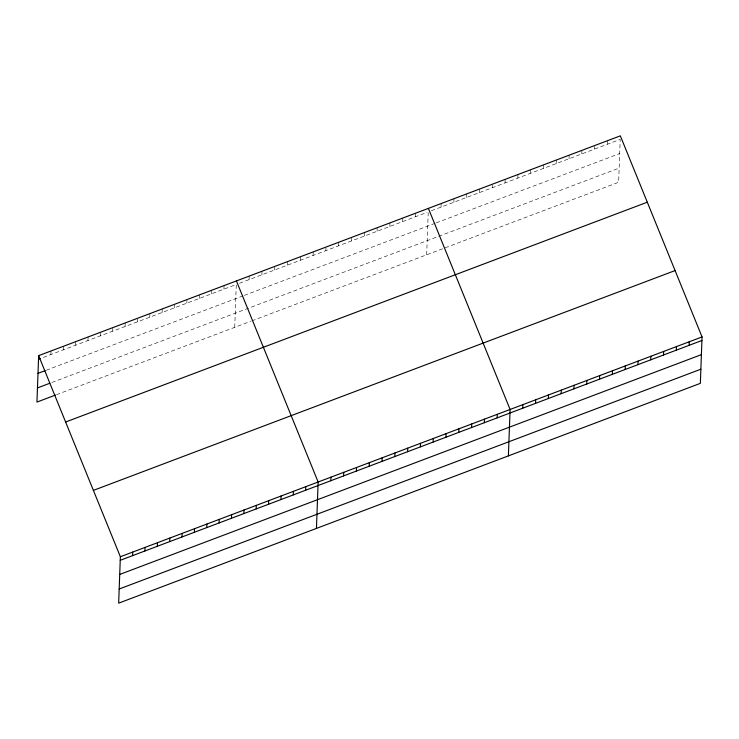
<?xml version="1.0" encoding="UTF-8"?>
<svg xmlns="http://www.w3.org/2000/svg" width="739" height="739" viewBox="0 0 739 739"><rect width="100%" height="100%" fill="white"/><g stroke="black" fill="none" stroke-linecap="round" stroke-linejoin="round"><path stroke-width="0.55" stroke-dasharray="3.69 2.77" d="M50.88 354.544L51.009 350.988M63.24 349.87L63.369 346.314M75.6 345.196L75.738 341.64M87.969 340.531L88.098 336.975M100.328 335.857L100.458 332.301M112.688 331.183L112.818 327.626M125.048 326.518L125.177 322.961M137.408 321.844L137.509 319.174M149.768 317.17L149.897 313.613M162.127 312.505L162.257 308.948M174.487 307.83L174.589 305.161M186.847 303.156L186.985 299.6M199.216 298.491L199.345 294.935M211.576 293.817L211.705 290.261M223.935 289.152L224.065 285.587M234.725 327.331L236.295 284.478L41.615 358.046M249.089 279.638L249.219 276.081M261.892 274.806L262.022 271.25M274.686 269.966L274.816 266.409M287.48 265.135L287.61 261.578M300.283 260.294L300.413 256.738M313.077 255.463L313.207 251.907M325.871 250.623L325.973 247.962M338.674 245.791L338.804 242.235M351.468 240.951L351.598 237.395M364.262 236.12L364.392 232.563M377.066 231.279L377.195 227.723M389.859 226.448L389.989 222.892M402.653 221.608L402.783 218.051M415.457 216.776L415.586 213.22M426.68 254.798L428.214 212.823M441.044 207.105L441.174 203.548M453.848 202.264L453.977 198.708M466.642 197.433L466.771 193.877M479.435 192.593L479.565 189.036M492.239 187.761L492.331 185.092M505.033 182.921L505.162 179.365M517.827 178.09L517.956 174.533M530.63 173.249L530.759 169.693M543.424 168.418L543.553 164.862M556.218 163.578L556.347 160.021M569.021 158.746L569.15 155.19M581.815 153.906L581.944 150.35M594.609 149.075L594.71 146.405M607.412 144.234L607.541 140.678M239.491 283.268L427.179 212.342M431.447 210.726L620.206 139.403L618.635 182.256L251.787 320.883M46.243 370.239L243.242 295.794M244.304 295.397L435.197 223.261M436.259 222.855L619.688 153.546M51.887 382.479L619.153 168.113M56.524 394.672L250.715 321.289"/><path stroke-width="1.11" d="M38.65 355.653L120.365 556.744L118.665 603.153L700.35 383.347L702.05 336.929L620.335 135.847L38.65 355.653L36.95 402.071L55.49 395.06M132.595 555.626L132.724 552.07M144.955 550.961L145.084 547.405M157.315 546.287L157.453 542.731M169.684 541.613L169.813 538.057M182.043 536.948L182.173 533.392M194.403 532.274L194.533 528.718M206.763 527.6L206.892 524.043M219.123 522.935L219.252 519.378M231.483 518.261L231.612 514.704M243.842 513.587L243.972 510.03M256.202 508.922L256.331 505.365M268.562 504.247L268.691 500.691M280.922 499.573L281.06 496.017M293.291 494.908L293.42 491.352M305.65 490.234L305.78 486.678M316.44 528.422L318.139 482.004L236.425 280.922M330.804 480.729L330.933 477.172M343.598 475.888L343.737 472.332M356.401 471.057L356.531 467.501M369.195 466.217L369.324 462.66M381.989 461.385L382.128 457.829M394.792 456.545L394.922 452.989M407.586 451.714L407.716 448.157M420.38 446.873L420.519 443.317M433.183 442.042L433.313 438.486M445.977 437.202L446.107 433.645M458.78 432.37L458.91 428.814M471.574 427.53L471.704 423.974M484.368 422.699L484.498 419.142M497.171 417.858L497.301 414.302M508.395 455.88L510.095 409.471L428.38 208.38M522.759 408.187L522.889 404.63M535.563 403.355L535.692 399.799M548.356 398.515L548.486 394.959M561.15 393.684L561.28 390.127M573.954 388.843L574.083 385.287M586.748 384.012L586.877 380.456M599.541 379.172L599.671 375.615M612.345 374.34L612.474 370.784M625.139 369.5L625.268 365.944M637.933 364.669L638.062 361.112M650.736 359.828L650.865 356.272M663.53 354.997L663.659 351.441M676.324 350.157L676.453 346.6M689.127 345.325L689.256 341.769M38.52 359.209L40.58 358.433M38.003 373.352L45.218 370.627M37.467 387.929L49.827 383.255M65.614 422.015L647.299 202.2M93.4 490.382L675.086 270.566M120.365 556.744L702.05 336.929M120.235 560.301L701.921 340.485M119.718 574.443L701.403 354.628M119.182 589.011L700.868 369.204"/></g></svg>
